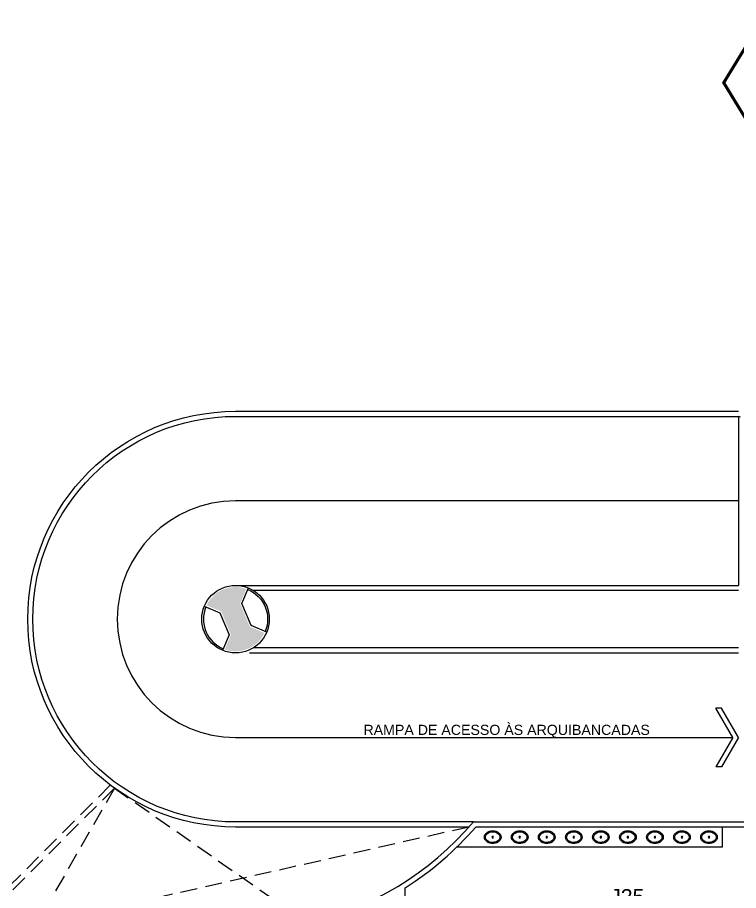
# Model space of a CAD drawing. Extents: x 964 to 1225, y -27 to 210.
# Drawn here: x 1061.19 to 1082.53, y 180.6 to 206.42 of the extents above; entities that cross this region are included whole.
import ezdxf

# ---------------------------------------------------------------- set-up
doc = ezdxf.new("R2010")
doc.units = 0
doc.header["$LTSCALE"] = 2
doc.header["$PDMODE"] = 3
doc.linetypes.add('DASHDOT2', pattern=[12.7, 6.35, -3.175, 0, -3.175])
doc.linetypes.add('HIDDEN', pattern=[0.375, 0.25, -0.125])
doc.layers.get('0').update_dxf_attribs({"linetype": 'CONTINUOUS'})
doc.layers.get('DEFPOINTS').update_dxf_attribs({"linetype": 'CONTINUOUS'})
for name, color, linetype in [('HACHURAS-ARY', 9, 'CONTINUOUS'), ('INDIC-CORTE-TBS', 4, 'DASHDOT2'), ('L_DECA', 7, 'CONTINUOUS'), ('MOBILIÁRIO-ARY', 7, 'CONTINUOUS'), ('PAREDE-ALTA-ARY', 1, 'CONTINUOUS'), ('PAREDE-BAIXA-ARY', 2, 'CONTINUOUS'), ('PEÇAS-SANIT-ARY', 7, 'CONTINUOUS'), ('PILAR-RED-ARY', 5, 'CONTINUOUS'), ('RAMPA-ARY', 2, 'CONTINUOUS'), ('RAMPA-INT-ARY', 7, 'CONTINUOUS'), ('RAMPA-PROJ-ARY', 7, 'HIDDEN'), ('TEXTO-PB-COR-ARY', 12, 'CONTINUOUS'), ('TEXTO-PB-COTAS-ARY', 12, 'CONTINUOUS')]:
    doc.layers.add(name, color=color, linetype=linetype)
doc.styles.add('ARIAL', font='arial.ttf', dxfattribs={"height": 0.5})
doc.styles.add('SEM_ESCALA', font='arial.ttf')
doc.dimstyles.new('DIMTIC100-ARY', dxfattribs={"dimtxt": 0.3, "dimasz": 0.12, "dimexe": 0.1, "dimexo": 0.15, "dimgap": 0.1, "dimtad": 1, "dimjust": 1, "dimtoh": 1, "dimrnd": 0.01, "dimzin": 0, "dimdsep": 46, "dimtxsty": 'SEM_ESCALA', "dimblk1": 'NONE', "dimblk2": 'NONE', "dimsah": 1, "dimcen": -0.1, "dimdle": 0.06, "dimse1": 1, "dimse2": 1, "dimsd1": 1, "dimsd2": 1, "dimclrd": 1, "dimclre": 1, "dimclrt": 2, "dimadec": 0, "dimazin": 0, "dimtfac": 1, "dimtix": 1, "dimtmove": 2, "dimatfit": 3, "dimldrblk": 'NONE', "dimfxl": 1, "dimtolj": 1, "dimtzin": 0, "dimarcsym": 0})

# ---------------------------------------------------------------- blocks, each defined once
blk = doc.blocks.new('CUB01')
at = {"layer": 'L_DECA'}
blk.add_lwpolyline([(-24.5, -18.7, 0.124977), (-22.8, -25.6, 0.105809), (-17.3, -31.9, 0.086634), (-9.6, -35.9, 0.076682), (0, -37.4, 0.076682), (9.6, -35.9, 0.086634), (17.3, -31.9, 0.105809), (22.8, -25.6, 0.124977), (24.5, -18.7, 0.124977), (22.8, -11.8, 0.105809), (17.3, -5.5, 0.086634), (9.6, -1.5, 0.076682), (0, 0, 0.076682), (-9.6, -1.5, 0.086634), (-17.3, -5.5, 0.105809), (-22.8, -11.8, 0.124977)], format="xyb", close=True, dxfattribs=at)
at = {"layer": 'L_DECA', "color": 1}
blk.add_lwpolyline([(0.1, -2.9, 0.074123), (-8.3, -4.1, 0.084852), (-15, -7.5, 0.106323), (-19.8, -12.9, 0.128843), (-21.3, -18.6, 0.128843), (-19.8, -24.4, 0.106323), (-15, -29.8, 0.084852), (-8.3, -33.1, 0.074123), (0.1, -34.4, 0.074123), (8.6, -33.1, 0.084852), (15.3, -29.8, 0.106323), (20, -24.4, 0.128843), (21.5, -18.6, 0.128843), (20, -12.9, 0.106323), (15.3, -7.5, 0.084852), (8.6, -4.1, 0.074123)], format="xyb", close=True, dxfattribs=at)
for radius in [2.25, 1.06]:
    blk.add_circle((0.1, -18.7), radius, dxfattribs=at)
blk = doc.blocks.new('*D82')
at = {"layer": 'DEFPOINTS', "color": 0, "linetype": 'ByBlock', "ltscale": 0.5}
for p in [(1072.664, 180.679), (1082.927, 180.679), (1082.927, 179.674)]:
    blk.add_point(p, dxfattribs=at)
at = {"color": 2, "linetype": 'ByBlock', "ltscale": 0.5, "insert": (1073.505, 179.927), "char_height": 0.3, "attachment_point": 5, "style": 'SEM_ESCALA'}
blk.add_mtext('\\A1;10.26', dxfattribs=at)
blk = doc.blocks.new('_NONE')
at = {"color": 0, "linetype": 'ByBlock', "ltscale": 0.5}
blk.add_circle((0, 0), 0.25, dxfattribs=at)
blk = doc.blocks.new('*D83')
at = {"layer": 'DEFPOINTS', "color": 0, "linetype": 'ByBlock', "ltscale": 0.5}
for p in [(1082.051, 182.474), (1082.927, 182.474), (1082.927, 177.974)]:
    blk.add_point(p, dxfattribs=at)
at = {"color": 2, "linetype": 'ByBlock', "ltscale": 0.5, "insert": (1081.798, 178.689), "char_height": 0.3, "attachment_point": 5, "rotation": 90, "style": 'SEM_ESCALA'}
blk.add_mtext('\\A1;4.50', dxfattribs=at)

msp = doc.modelspace()

# ---------------------------------------------------------------- hatches: boundary and pattern name
at = {"layer": 'HACHURAS-ARY', "ltscale": 0.5}
msp.add_hatch(color=256, dxfattribs=at).paths.add_polyline_path([(1067.777, 189.086), (1067.957, 189.52, 0.383694), (1066.783, 189.033), (1067.216, 188.854), (1067.503, 188.162), (1067.323, 187.729, 0.383694), (1068.497, 188.215), (1068.064, 188.395)])

# ---------------------------------------------------------------- linework, layer by layer
at = {"layer": 'INDIC-CORTE-TBS', "linetype": 'Continuous', "ltscale": 0.5, "const_width": 0.0899}
msp.add_lwpolyline([(1083.171, 202.723), (1082.088, 204.494), (1083.171, 206.265)], close=True, dxfattribs=at)
at = {"layer": 'MOBILIÁRIO-ARY'}
for q in [(1082.051, 182.474), (1074.182, 181.874)]:
    msp.add_line((1082.051, 181.874), q, dxfattribs=at)
at = {"layer": 'PAREDE-ALTA-ARY'}
for p, q in [((1074.68, 182.624), (1087.527, 182.624)), ((1085.077, 182.474), (1074.749, 182.474)), ((1072.664, 177.974), (1072.664, 180.679))]:
    msp.add_line(p, q, dxfattribs=at)
for radius, start, end in [(9.25, 247.2333, 319.5602), (9.4, 302.3059, 319.1368)]:
    msp.add_arc((1067.64, 188.624), radius, start, end, dxfattribs=at)
at = {"layer": 'PAREDE-BAIXA-ARY'}
for p, q in [((1082.527, 194.624), (1082.527, 189.624)), ((1068.054, 187.624), (1082.527, 187.624)), ((1082.527, 187.774), (1068.167, 187.774))]:
    msp.add_line(p, q, dxfattribs=at)
at = {"layer": 'PILAR-RED-ARY'}
for points in [[(1068.564, 188.241), (1068.102, 188.433), (1067.831, 189.086), (1068.023, 189.548)], [(1066.716, 189.007), (1067.178, 188.815), (1067.449, 188.162), (1067.257, 187.7)]]:
    msp.add_lwpolyline(points, dxfattribs=at)
msp.add_lwpolyline([(1068.004, 189.502, -0.414214), (1068.518, 188.261, -0.414214)], format="xyb", dxfattribs=at)
msp.add_circle((1067.64, 188.624), 1, dxfattribs=at)
msp.add_arc((1067.64, 188.624), 0.95, 157.5, 247.5, dxfattribs=at)
at = {"layer": 'RAMPA-ARY'}
for points in [[(1074.549, 182.474), (1067.64, 182.474, -1), (1067.64, 194.774), (1082.527, 194.774)], [(1074.68, 182.624), (1067.64, 182.624, -1), (1067.64, 194.624), (1082.527, 194.624)]]:
    msp.add_lwpolyline(points, format="xyb", dxfattribs=at)
for points in [[(1067.64, 189.624), (1082.527, 189.624)], [(1082.527, 189.474), (1068.167, 189.474)]]:
    msp.add_lwpolyline(points, dxfattribs=at)
at = {"layer": 'RAMPA-INT-ARY'}
for p, q in [((1082.354, 185.124), (1081.854, 185.99)), ((1082.027, 185.99), (1081.854, 185.99)), ((1082.527, 185.124), (1082.027, 185.99)), ((1082.354, 185.124), (1081.854, 184.258)), ((1082.527, 185.124), (1082.027, 184.258)), ((1082.027, 184.258), (1081.854, 184.258))]:
    msp.add_line(p, q, dxfattribs=at)
msp.add_lwpolyline([(1082.527, 192.124), (1067.64, 192.124, 1), (1067.64, 185.124), (1082.354, 185.124)], format="xyb", dxfattribs=at)
at = {"layer": 'RAMPA-PROJ-ARY'}
for p, q in [((1097.527, 189.624), (1082.527, 194.624)), ((1063.934, 183.716), (1057.714, 177.496)), ((1064.056, 183.626), (1057.82, 177.39)), ((1064.056, 183.626), (1059.305, 175.34)), ((1064.056, 183.626), (1069.783, 179.626)), ((1074.549, 182.474), (1064.06, 180.095))]:
    msp.add_line(p, q, dxfattribs=at)

# ---------------------------------------------------------------- block references
at = {"layer": 'PEÇAS-SANIT-ARY', "xscale": -0.01, "yscale": 0.01, "zscale": 0.01}
for p in [(1075.252, 182.362), (1076.052, 182.362), (1076.852, 182.362), (1077.652, 182.362), (1078.452, 182.362), (1079.252, 182.362), (1080.052, 182.362), (1080.852, 182.362), (1081.652, 182.362)]:
    msp.add_blockref('CUB01', p, dxfattribs=at)

# ---------------------------------------------------------------- texts
at = {"layer": 'TEXTO-PB-COR-ARY', "style": 'ARIAL'}
for s, height, p in [('RAMPA DE ACESSO ÀS ARQUIBANCADAS', 0.3, (1071.426, 185.199)), ('J25', 0.45, (1078.727, 180.187))]:
    msp.add_text(s, height=height, dxfattribs=at).set_placement(p)

# ---------------------------------------------------------------- dimensions: what is measured, and where the dimension line sits
at = {"layer": 'TEXTO-PB-COTAS-ARY', "ltscale": 0.5}
dim = msp.add_linear_dim(base=(1082.051, 182.474), p1=(1082.927, 177.974), p2=(1082.927, 182.474), angle=90, dimstyle='DIMTIC100-ARY', dxfattribs=at)
dim.commit()
dim.dimension.update_dxf_attribs({"geometry": '*D83', "text_midpoint": (1081.798, 178.689)})
dim = msp.add_linear_dim(base=(1082.927, 179.674), p1=(1072.664, 180.679), p2=(1082.927, 180.679), dimstyle='DIMTIC100-ARY', dxfattribs=at)
dim.commit()
dim.dimension.update_dxf_attribs({"geometry": '*D82', "text_midpoint": (1073.505, 179.927)})

doc.saveas('drawing.dxf')
